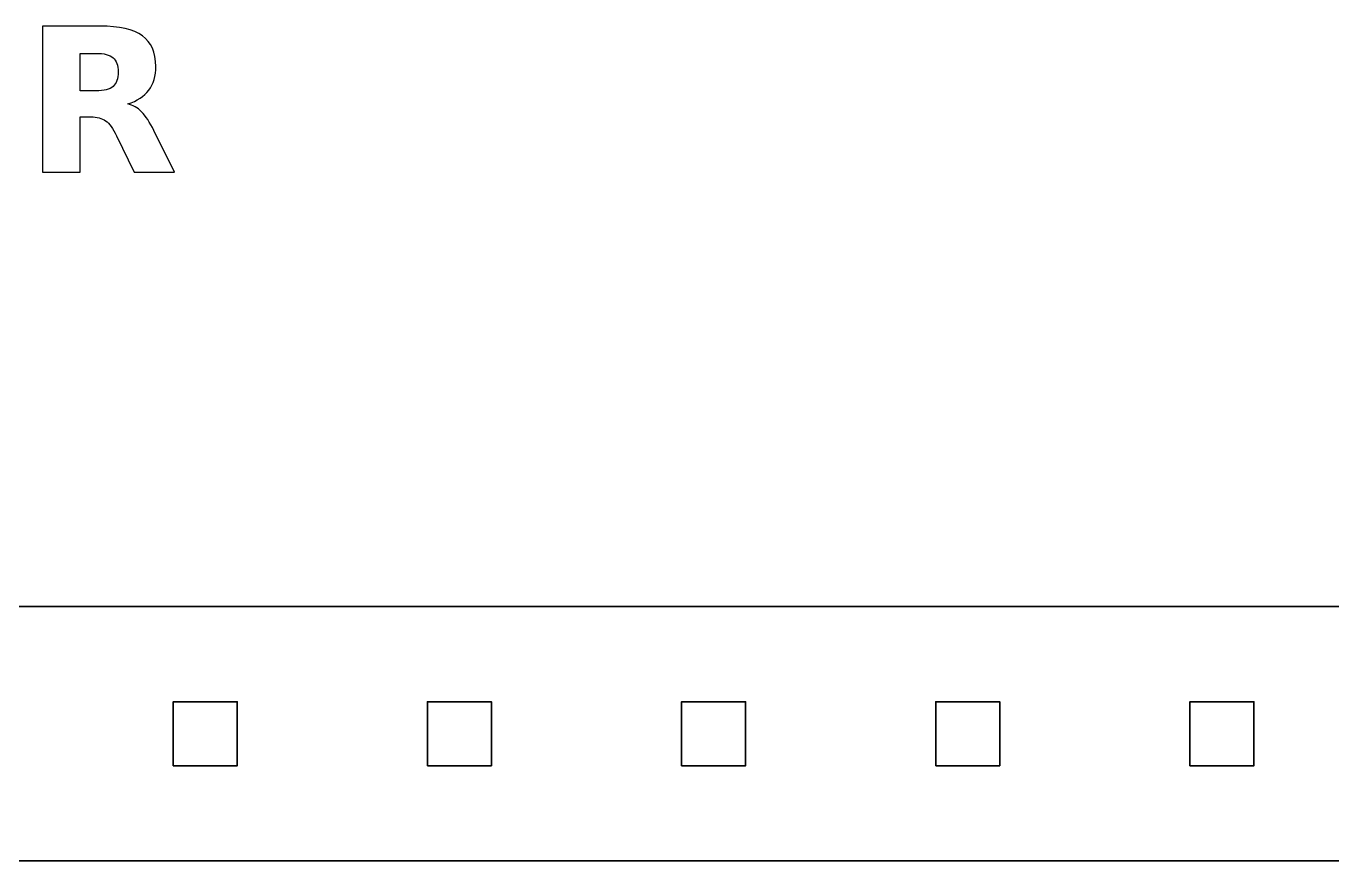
# Model space of a CAD drawing. Header units: centimetres. Extents: x -15.07 to -5.93, y -14.98 to -13.91.
# Drawn here: x -9.79 to -8.485, y -14.977 to -14.143 of the extents above; entities that cross this region are included whole.
import ezdxf

# ---------------------------------------------------------------- set-up
doc = ezdxf.new("R2010")
doc.units = ezdxf.units.CM
doc.header["$MEASUREMENT"] = 0
doc.layers.add('Layer 1', color=7, linetype='Continuous')

msp = doc.modelspace()

# ---------------------------------------------------------------- linework, layer by layer
at = {"layer": 'Layer 1', "color": 7, "lineweight": 35}
for points in [[(-9.64297, -14.88197), (-9.57897, -14.88197), (-9.57897, -14.81797), (-9.64297, -14.81797), (-9.64297, -14.88197)], [(-9.38897, -14.88197), (-9.32497, -14.88197), (-9.32497, -14.81797), (-9.38897, -14.81797), (-9.38897, -14.88197)], [(-9.13497, -14.88197), (-9.07097, -14.88197), (-9.07097, -14.81797), (-9.13497, -14.81797), (-9.13497, -14.88197)], [(-8.88097, -14.88197), (-8.81697, -14.88197), (-8.81697, -14.81797), (-8.88097, -14.81797), (-8.88097, -14.88197)], [(-8.62697, -14.88197), (-8.56297, -14.88197), (-8.56297, -14.81797), (-8.62697, -14.81797), (-8.62697, -14.88197)]]:
    msp.add_lwpolyline(points, close=True, dxfattribs=at)
at = {"layer": 'Layer 1', "color": 250}
for points, knots in [([(-9.73588, -14.23381), (-9.73588, -14.23381), (-9.73588, -14.28898), (-9.73588, -14.28898), (-9.73588, -14.28898), (-9.73588, -14.28898), (-9.77348, -14.28898), (-9.77348, -14.28898), (-9.77348, -14.28898), (-9.77348, -14.28898), (-9.77348, -14.14318), (-9.77348, -14.14318), (-9.77348, -14.14318), (-9.77348, -14.14318), (-9.71605, -14.14318), (-9.71605, -14.14318), (-9.71605, -14.14318), (-9.69685, -14.14318), (-9.68275, -14.14641), (-9.67382, -14.15285), (-9.67382, -14.15285), (-9.66485, -14.15928), (-9.66038, -14.16948), (-9.66038, -14.18341), (-9.66038, -14.18341), (-9.66038, -14.19305), (-9.66272, -14.20098), (-9.66735, -14.20715), (-9.66735, -14.20715), (-9.67202, -14.21335), (-9.67905, -14.21791), (-9.68842, -14.22081), (-9.68842, -14.22081), (-9.68328, -14.22201), (-9.67865, -14.22465), (-9.67458, -14.22878), (-9.67458, -14.22878), (-9.67052, -14.23291), (-9.66642, -14.23918), (-9.66225, -14.24758), (-9.66225, -14.24758), (-9.66225, -14.24758), (-9.64182, -14.28898), (-9.64182, -14.28898), (-9.64182, -14.28898), (-9.64182, -14.28898), (-9.68188, -14.28898), (-9.68188, -14.28898), (-9.68188, -14.28898), (-9.68188, -14.28898), (-9.69965, -14.25275), (-9.69965, -14.25275), (-9.69965, -14.25275), (-9.70322, -14.24548), (-9.70685, -14.24048), (-9.71055, -14.23781), (-9.71055, -14.23781), (-9.71422, -14.23515), (-9.71912, -14.23381), (-9.72525, -14.23381), (-9.72525, -14.23381), (-9.72525, -14.23381), (-9.73588, -14.23381), (-9.73588, -14.23381)], [0, 0, 0, 0, 0.0625, 0.0625, 0.0625, 0.0625, 0.125, 0.125, 0.125, 0.125, 0.1875, 0.1875, 0.1875, 0.1875, 0.25, 0.25, 0.25, 0.25, 0.3125, 0.3125, 0.3125, 0.3125, 0.375, 0.375, 0.375, 0.375, 0.4375, 0.4375, 0.4375, 0.4375, 0.5, 0.5, 0.5, 0.5, 0.5625, 0.5625, 0.5625, 0.5625, 0.625, 0.625, 0.625, 0.625, 0.6875, 0.6875, 0.6875, 0.6875, 0.75, 0.75, 0.75, 0.75, 0.8125, 0.8125, 0.8125, 0.8125, 0.875, 0.875, 0.875, 0.875, 0.9375, 0.9375, 0.9375, 0.9375, 1, 1, 1, 1]), ([(-9.72005, -14.20785), (-9.71218, -14.20785), (-9.70652, -14.20638), (-9.70312, -14.20345), (-9.70312, -14.20345), (-9.69968, -14.20051), (-9.69798, -14.19568), (-9.69798, -14.18898), (-9.69798, -14.18898), (-9.69798, -14.18235), (-9.69968, -14.17758), (-9.70312, -14.17471), (-9.70312, -14.17471), (-9.70652, -14.17185), (-9.71218, -14.17041), (-9.72005, -14.17041), (-9.72005, -14.17041), (-9.72005, -14.17041), (-9.73588, -14.17041), (-9.73588, -14.17041), (-9.73588, -14.17041), (-9.73588, -14.17041), (-9.73588, -14.20785), (-9.73588, -14.20785), (-9.73588, -14.20785), (-9.73588, -14.20785), (-9.72005, -14.20785), (-9.72005, -14.20785)], [0, 0, 0, 0, 0.1428571, 0.1428571, 0.1428571, 0.1428571, 0.2857143, 0.2857143, 0.2857143, 0.2857143, 0.4285714, 0.4285714, 0.4285714, 0.4285714, 0.5714286, 0.5714286, 0.5714286, 0.5714286, 0.7142857, 0.7142857, 0.7142857, 0.7142857, 0.8571429, 0.8571429, 0.8571429, 0.8571429, 1, 1, 1, 1])]:
    msp.add_open_spline(points, degree=3, knots=knots, dxfattribs=at)
at = {"layer": 'Layer 1', "color": 7, "lineweight": 35}
msp.add_open_spline([(-15.072, -14.723), (-15.072, -14.723), (-5.928, -14.723), (-5.928, -14.723), (-5.928, -14.723), (-5.928, -14.723), (-5.928, -14.977), (-5.928, -14.977), (-5.928, -14.977), (-5.928, -14.977), (-15.072, -14.977), (-15.072, -14.977), (-15.072, -14.977), (-15.072, -14.977), (-15.072, -14.723), (-15.072, -14.723)], degree=3, knots=[0, 0, 0, 0, 0.25, 0.25, 0.25, 0.25, 0.5, 0.5, 0.5, 0.5, 0.75, 0.75, 0.75, 0.75, 1, 1, 1, 1], dxfattribs=at)

doc.saveas('drawing.dxf')
